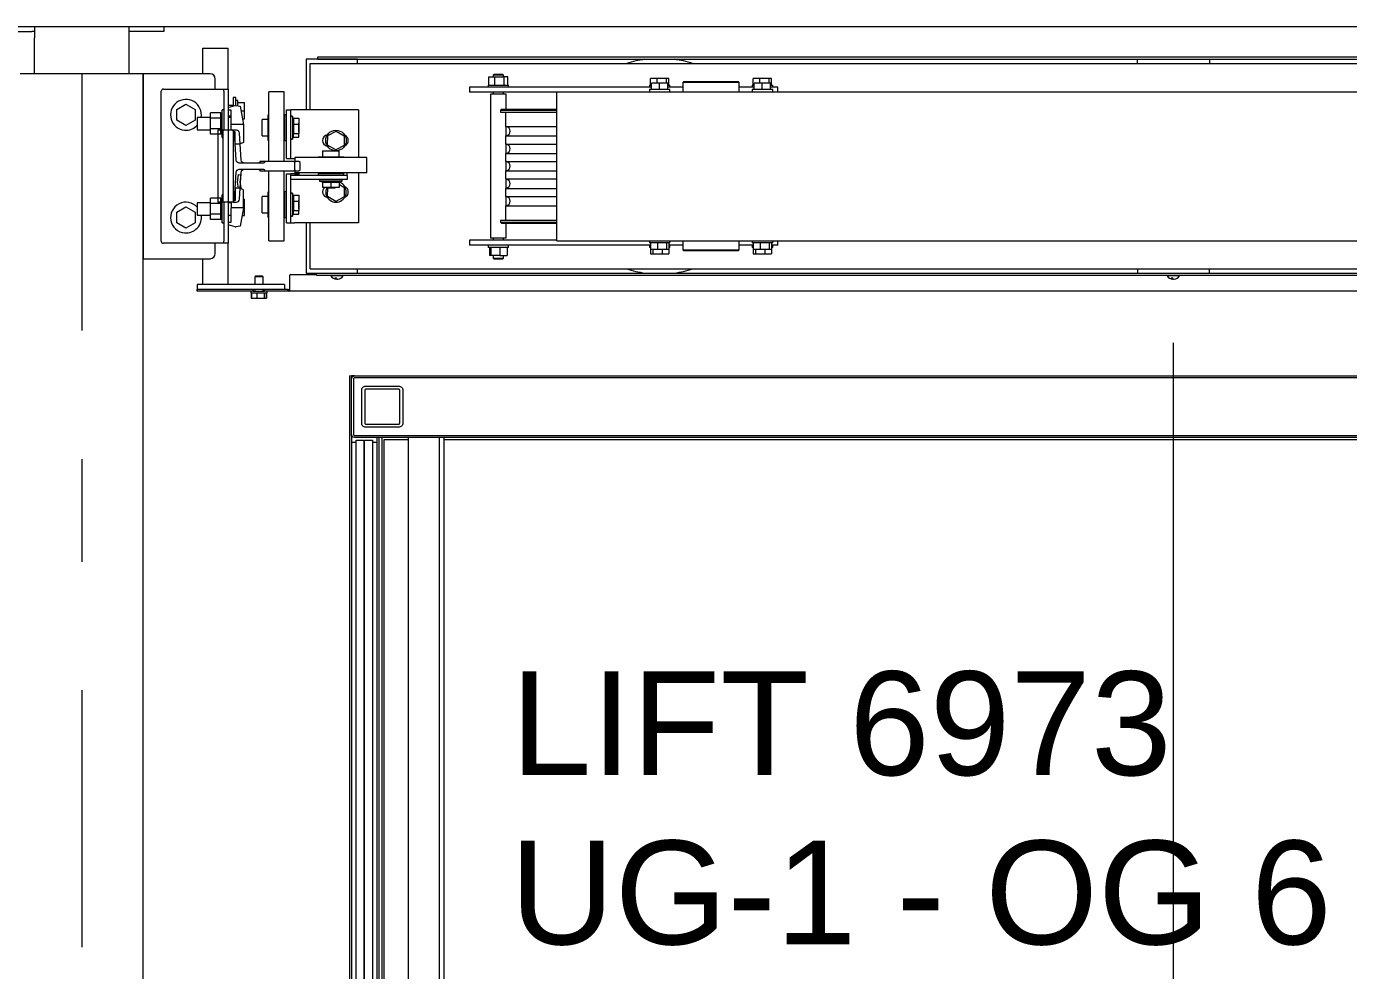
# Model space of a CAD drawing. Header units: millimetres. Extents: x -5 to 111, y -3 to 86.
# Drawn here: x 19.784 to 21.07, y 48.581 to 49.5 of the extents above; entities that cross this region are included whole.
import ezdxf

# ---------------------------------------------------------------- set-up
doc = ezdxf.new("R2010")
doc.units = ezdxf.units.MM
doc.linetypes.add('STRICHPUNKT2', pattern=[0.5, 0.25, -0.125, 0, -0.125])
for name, color, linetype, lineweight in [('A1------N-', 9, 'Continuous', 25), ('A1I6----E-', 3, 'Continuous', 25), ('A1Z21---E-', 210, 'Continuous', 18)]:
    doc.layers.add(name, color=color, linetype=linetype, lineweight=lineweight)
doc.styles.add('ARIAL', font='ARIAL.TTF')

# ---------------------------------------------------------------- blocks, each defined once
blk = doc.blocks.new('Gruppe-420')
at = {"layer": 'A1I6----E-', "linetype": 'Continuous', "lineweight": 9}
for p, q in [((-31.0404, 6.9514), (-31.0114, 6.9514)), ((-31.0089, 6.9514), (-31.0114, 6.9514)), ((-31.0089, 6.9564), (-31.0089, 6.9453)), ((-30.9169, 6.9564), (-30.9169, 6.9453)), ((-30.9144, 6.9514), (-30.9169, 6.9514)), ((-30.8854, 6.9514), (-30.9144, 6.9514)), ((-30.8829, 6.9514), (-30.8854, 6.9514)), ((-30.8829, 6.9564), (-30.8829, 6.9514)), ((-31.0089, 6.9104), (-31.0089, 6.9453)), ((-30.9169, 6.9453), (-30.9169, 6.9104)), ((-30.9029, 6.9104), (-31.0229, 6.9104)), ((-30.9029, 4.0869), (-30.9029, 6.9104))]:
    blk.add_line(p, q, dxfattribs=at)
at = {"layer": 'A1I6----E-', "linetype": 'STRICHPUNKT2', "lineweight": 9}
blk.add_line((-30.9629, 6.9104), (-30.9629, 4.0876), dxfattribs=at)
blk = doc.blocks.new('Gruppe-434')
at = {"layer": 'A1I6----E-', "lineweight": 9}
for p, q in [((-30.9029, 6.9104), (-30.9029, 6.7304)), ((-30.8379, 6.9104), (-30.9029, 6.9104)), ((-30.8329, 6.8954), (-30.8329, 6.9054)), ((-30.8854, 6.7474), (-30.8854, 6.8934)), ((-30.8834, 6.8954), (-30.8283, 6.8954)), ((-30.8283, 6.8954), (-30.8244, 6.8954)), ((-30.8244, 6.8934), (-30.8244, 6.8954)), ((-30.8244, 6.8954), (-30.8204, 6.8954)), ((-30.8244, 6.8934), (-30.8244, 6.8554)), ((-30.8204, 6.8954), (-30.8204, 6.8934)), ((-30.8204, 6.8934), (-30.8204, 6.8554)), ((-30.8704, 6.8756), (-30.8614, 6.8808)), ((-30.8704, 6.8652), (-30.8704, 6.8756)), ((-30.8614, 6.8808), (-30.8524, 6.8756)), ((-30.8524, 6.8756), (-30.8524, 6.8652)), ((-30.8275, 6.8723), (-30.8375, 6.8723)), ((-30.8375, 6.867), (-30.8375, 6.8723)), ((-30.8263, 6.8754), (-30.8275, 6.8681)), ((-30.8275, 6.867), (-30.8275, 6.8723)), ((-30.8244, 6.8754), (-30.8263, 6.8754)), ((-30.8263, 6.8484), (-30.8263, 6.8754)), ((-30.8204, 6.8774), (-30.8134, 6.8794)), ((-30.8174, 6.8749), (-30.8204, 6.8749)), ((-30.8174, 6.8609), (-30.8174, 6.8749)), ((-30.8134, 6.8794), (-30.8124, 6.8794)), ((-30.8124, 6.8794), (-30.8086, 6.8787)), ((-30.8086, 6.8787), (-30.8054, 6.8609)), ((-30.8614, 6.86), (-30.8704, 6.8652)), ((-30.8524, 6.8652), (-30.8614, 6.86)), ((-30.8375, 6.8679), (-30.8504, 6.8679)), ((-30.8504, 6.8679), (-30.8504, 6.8559)), ((-30.8275, 6.867), (-30.8375, 6.867)), ((-30.8375, 6.8566), (-30.8375, 6.867)), ((-30.8275, 6.8566), (-30.8275, 6.867)), ((-30.8174, 6.8679), (-30.8204, 6.8679)), ((-30.8054, 6.8609), (-30.8174, 6.8609)), ((-30.8174, 6.8554), (-30.8174, 6.8609)), ((-30.8054, 6.8609), (-30.8054, 6.8434)), ((-30.8504, 6.8559), (-30.8375, 6.8559)), ((-30.8275, 6.8566), (-30.8375, 6.8566)), ((-30.8375, 6.8515), (-30.8375, 6.8566)), ((-30.8275, 6.8515), (-30.8375, 6.8515)), ((-30.8275, 6.8515), (-30.8275, 6.8566)), ((-30.8275, 6.8557), (-30.8263, 6.8484)), ((-30.8263, 6.8484), (-30.8254, 6.8484)), ((-30.8254, 6.8554), (-30.8254, 6.7854)), ((-30.8154, 6.8554), (-30.8254, 6.8554)), ((-30.8204, 6.8559), (-30.8174, 6.8559)), ((-30.8054, 6.8434), (-30.8086, 6.8422)), ((-30.8054, 6.7974), (-30.8086, 6.7986)), ((-30.8054, 6.7799), (-30.8054, 6.7974)), ((-30.8375, 6.7849), (-30.8504, 6.7849)), ((-30.8504, 6.7849), (-30.8504, 6.7789)), ((-30.8275, 6.7893), (-30.8375, 6.7893)), ((-30.8375, 6.784), (-30.8375, 6.7893)), ((-30.8275, 6.784), (-30.8375, 6.784)), ((-30.8375, 6.7736), (-30.8375, 6.784)), ((-30.8263, 6.7924), (-30.8275, 6.7851)), ((-30.8275, 6.784), (-30.8275, 6.7893)), ((-30.8275, 6.7736), (-30.8275, 6.784)), ((-30.8254, 6.7924), (-30.8263, 6.7924)), ((-30.8263, 6.7654), (-30.8263, 6.7924)), ((-30.8154, 6.7854), (-30.8254, 6.7854)), ((-30.8244, 6.7854), (-30.8244, 6.7474)), ((-30.8204, 6.7854), (-30.8204, 6.7474)), ((-30.8174, 6.7849), (-30.8204, 6.7849)), ((-30.8174, 6.7854), (-30.8174, 6.7799)), ((-30.8704, 6.7756), (-30.8614, 6.7808)), ((-30.8704, 6.7652), (-30.8704, 6.7756)), ((-30.8614, 6.7808), (-30.8524, 6.7756)), ((-30.8524, 6.7756), (-30.8524, 6.7652)), ((-30.8504, 6.7789), (-30.8504, 6.7729)), ((-30.8504, 6.7729), (-30.8375, 6.7729)), ((-30.8275, 6.7736), (-30.8375, 6.7736)), ((-30.8375, 6.7685), (-30.8375, 6.7736)), ((-30.8275, 6.7685), (-30.8375, 6.7685)), ((-30.8275, 6.7685), (-30.8275, 6.7736)), ((-30.8275, 6.7727), (-30.8263, 6.7654)), ((-30.8204, 6.7729), (-30.8174, 6.7729)), ((-30.8174, 6.7659), (-30.8174, 6.7799)), ((-30.8054, 6.7799), (-30.8174, 6.7799)), ((-30.8054, 6.7799), (-30.8086, 6.7621)), ((-30.8614, 6.76), (-30.8704, 6.7652)), ((-30.8524, 6.7652), (-30.8614, 6.76)), ((-30.8263, 6.7654), (-30.8244, 6.7654)), ((-30.8204, 6.7659), (-30.8174, 6.7659)), ((-30.8134, 6.7614), (-30.8204, 6.7634)), ((-30.8134, 6.7614), (-30.8124, 6.7614)), ((-30.8086, 6.7621), (-30.8124, 6.7614)), ((-30.8283, 6.7454), (-30.8834, 6.7454)), ((-30.8329, 6.7354), (-30.8329, 6.7454)), ((-30.8244, 6.7454), (-30.8283, 6.7454)), ((-30.8244, 6.7454), (-30.8244, 6.7474)), ((-30.8204, 6.7454), (-30.8244, 6.7454)), ((-30.8204, 6.7474), (-30.8204, 6.7454)), ((-30.9029, 6.7304), (-30.8379, 6.7304))]:
    blk.add_line(p, q, dxfattribs=at)
at = {"layer": 'A1I6----E-', "lineweight": 9, "flags": 128}
blk.add_lwpolyline([(-30.8076, 6.8146, -0.396047), (-30.8046, 6.8174), (-30.7859, 6.8174, -0.414214), (-30.7844, 6.8159), (-30.7514, 6.8159), (-30.7504, 6.8169), (-30.7504, 6.8239), (-30.7514, 6.8249), (-30.7844, 6.8249, -0.414214), (-30.7859, 6.8234), (-30.8046, 6.8234, -0.396047), (-30.8076, 6.8262), (-30.8093, 6.8526, 0.396047), (-30.8123, 6.8554), (-30.8154, 6.8554), (-30.8154, 6.7854), (-30.8123, 6.7854, 0.396047), (-30.8093, 6.7882)], format="xyb", close=True, dxfattribs=at)
at = {"layer": 'A1I6----E-', "lineweight": 9}
for centre, radius, start, end in [((-30.8379, 6.9054), 0.005, 0, 90), ((-30.8834, 6.8934), 0.002, 90, 180), ((-30.8614, 6.8704), 0.015, 350.4059, 264.8037), ((-30.8614, 6.8704), 0.015, 264.8037, 317.1771), ((-30.8614, 6.7704), 0.015, 42.8229, 264.8037), ((-30.8614, 6.7704), 0.015, 264.8037, 9.5941), ((-30.8834, 6.7474), 0.002, 180, 270), ((-30.8379, 6.7354), 0.005, 270, 0)]:
    blk.add_arc(centre, radius, start, end, dxfattribs=at)
blk = doc.blocks.new('Gruppe-435')
at = {"layer": 'A1I6----E-', "lineweight": 9}
for p, q in [((-30.8454, 6.9354), (-30.8454, 6.9104)), ((-30.8454, 6.9354), (-30.8417, 6.9354)), ((-30.8417, 6.9354), (-30.8242, 6.9354)), ((-30.8242, 6.9354), (-30.8204, 6.9354)), ((-30.8204, 6.8954), (-30.8204, 6.9354)), ((-30.6944, 6.9244), (-30.7444, 6.9244)), ((-30.7444, 6.9244), (-30.7444, 6.8754)), ((-30.7334, 6.9264), (-30.7334, 6.9244)), ((-29.0674, 6.9264), (-30.7334, 6.9264)), ((-30.7334, 6.9244), (-29.0674, 6.9244)), ((-30.6944, 6.9204), (-30.6944, 6.9244)), ((-29.9354, 6.9204), (-29.9354, 6.9244)), ((-29.9354, 6.9244), (-29.8654, 6.9244)), ((-29.8654, 6.9244), (-29.8654, 6.9204)), ((-30.9029, 6.9104), (-30.9029, 6.7304)), ((-30.8379, 6.9104), (-30.9029, 6.9104)), ((-30.7404, 6.8754), (-30.7404, 6.9204)), ((-30.7404, 6.9204), (-29.0604, 6.9204)), ((-30.5614, 6.9099), (-30.5624, 6.9089)), ((-30.5614, 6.9099), (-30.5534, 6.9099)), ((-30.5524, 6.9089), (-30.5534, 6.9099)), ((-30.8329, 6.8954), (-30.8329, 6.9054)), ((-30.4085, 6.8974), (-30.5854, 6.8974)), ((-30.5854, 6.8974), (-30.5854, 6.8924)), ((-30.5674, 6.8994), (-30.5674, 6.8974)), ((-30.5674, 6.8994), (-30.5482, 6.8994)), ((-30.5666, 6.8994), (-30.5666, 6.9074)), ((-30.5666, 6.9074), (-30.5608, 6.9074)), ((-30.5624, 6.9089), (-30.5624, 6.9074)), ((-30.5524, 6.9089), (-30.5624, 6.9089)), ((-30.5608, 6.8994), (-30.5608, 6.9074)), ((-30.5608, 6.9074), (-30.5517, 6.9074)), ((-30.5524, 6.9074), (-30.5524, 6.9089)), ((-30.5517, 6.8994), (-30.5517, 6.9074)), ((-30.5483, 6.9074), (-30.5517, 6.9074)), ((-30.5483, 6.8994), (-30.5483, 6.9074)), ((-30.5482, 6.8994), (-30.5474, 6.8994)), ((-30.5474, 6.8974), (-30.5474, 6.8994)), ((-30.4104, 6.8994), (-30.4104, 6.8974)), ((-30.4104, 6.8994), (-30.4085, 6.8994)), ((-30.4094, 6.8994), (-30.4094, 6.9058)), ((-30.4029, 6.9058), (-30.4094, 6.9058)), ((-30.4085, 6.8949), (-30.4085, 6.9013)), ((-30.4006, 6.9013), (-30.4085, 6.9013)), ((-30.4029, 6.9013), (-30.4029, 6.9058)), ((-30.3939, 6.9058), (-30.4029, 6.9058)), ((-30.4006, 6.8949), (-30.4006, 6.9013)), ((-30.3925, 6.9013), (-30.4006, 6.9013)), ((-30.3939, 6.9013), (-30.3939, 6.9058)), ((-30.3915, 6.9058), (-30.3939, 6.9058)), ((-30.3925, 6.8949), (-30.3925, 6.9013)), ((-30.3924, 6.9013), (-30.3925, 6.9013)), ((-30.3924, 6.8949), (-30.3924, 6.9013)), ((-30.3924, 6.8994), (-30.3905, 6.8994)), ((-30.3779, 6.8974), (-30.3924, 6.8974)), ((-30.3915, 6.8994), (-30.3915, 6.9058)), ((-30.3905, 6.8994), (-30.3904, 6.8994)), ((-30.3904, 6.8974), (-30.3904, 6.8994)), ((-30.3769, 6.9029), (-30.3779, 6.9019)), ((-30.3779, 6.9019), (-30.3779, 6.8929)), ((-30.3229, 6.9019), (-30.3779, 6.9019)), ((-30.3769, 6.9029), (-30.3239, 6.9029)), ((-30.3229, 6.9019), (-30.3239, 6.9029)), ((-30.3229, 6.8929), (-30.3229, 6.9019)), ((-30.3085, 6.8974), (-30.3229, 6.8974)), ((-30.3104, 6.8994), (-30.3104, 6.8974)), ((-30.3104, 6.8994), (-30.3085, 6.8994)), ((-30.3094, 6.8994), (-30.3094, 6.9058)), ((-30.3029, 6.9058), (-30.3094, 6.9058)), ((-30.3085, 6.8949), (-30.3085, 6.9013)), ((-30.3006, 6.9013), (-30.3085, 6.9013)), ((-30.3029, 6.9013), (-30.3029, 6.9058)), ((-30.2939, 6.9058), (-30.3029, 6.9058)), ((-30.3006, 6.8949), (-30.3006, 6.9013)), ((-30.2925, 6.9013), (-30.3006, 6.9013)), ((-30.2939, 6.9013), (-30.2939, 6.9058)), ((-30.2915, 6.9058), (-30.2939, 6.9058)), ((-30.2925, 6.8949), (-30.2925, 6.9013)), ((-30.2924, 6.9013), (-30.2925, 6.9013)), ((-30.2924, 6.8949), (-30.2924, 6.9013)), ((-30.2924, 6.8994), (-30.2905, 6.8994)), ((-30.2854, 6.8974), (-30.2924, 6.8974)), ((-30.2915, 6.8994), (-30.2915, 6.9058)), ((-30.2905, 6.8994), (-30.2904, 6.8994)), ((-30.2904, 6.8974), (-30.2904, 6.8994)), ((-30.2854, 6.8929), (-30.2854, 6.8974)), ((-30.8854, 6.7474), (-30.8854, 6.8934)), ((-30.8834, 6.8954), (-30.8283, 6.8954)), ((-30.8283, 6.8954), (-30.8244, 6.8954)), ((-30.8244, 6.8934), (-30.8244, 6.8954)), ((-30.8244, 6.8954), (-30.8204, 6.8954)), ((-30.8244, 6.8934), (-30.8244, 6.8554)), ((-30.8204, 6.8954), (-30.8204, 6.8934)), ((-30.8204, 6.8934), (-30.8204, 6.8554)), ((-30.8154, 6.8874), (-30.8154, 6.8788)), ((-30.8129, 6.8874), (-30.8154, 6.8874)), ((-30.8129, 6.8794), (-30.8129, 6.8874)), ((-30.8109, 6.8844), (-30.8129, 6.8844)), ((-30.8109, 6.8791), (-30.8109, 6.8844)), ((-30.7659, 6.8929), (-30.7809, 6.8929)), ((-30.7809, 6.8249), (-30.7809, 6.8929)), ((-30.7659, 6.8249), (-30.7659, 6.8929)), ((-30.5004, 6.8924), (-30.5854, 6.8924)), ((-30.5649, 6.8904), (-30.5649, 6.7504)), ((-30.5645, 6.8904), (-30.5649, 6.8904)), ((-30.5499, 6.8904), (-30.5645, 6.8904)), ((-30.5624, 6.8924), (-30.5624, 6.8904)), ((-30.5524, 6.8904), (-30.5524, 6.8924)), ((-30.5499, 6.8759), (-30.5499, 6.8904)), ((-30.5004, 6.8883), (-30.5004, 6.8929)), ((-30.5004, 6.8929), (-29.3004, 6.8929)), ((-30.5004, 6.7524), (-30.5004, 6.8883)), ((-30.4104, 6.8949), (-30.4104, 6.8929)), ((-30.4052, 6.8949), (-30.4104, 6.8949)), ((-30.3904, 6.8949), (-30.4052, 6.8949)), ((-30.3904, 6.8929), (-30.3904, 6.8949)), ((-30.3104, 6.8949), (-30.3104, 6.8929)), ((-30.3052, 6.8949), (-30.3104, 6.8949)), ((-30.2904, 6.8949), (-30.3052, 6.8949)), ((-30.2904, 6.8929), (-30.2904, 6.8949)), ((-30.8704, 6.8756), (-30.8614, 6.8808)), ((-30.8704, 6.8652), (-30.8704, 6.8756)), ((-30.8614, 6.8808), (-30.8524, 6.8756)), ((-30.8524, 6.8756), (-30.8524, 6.8652)), ((-30.8275, 6.8723), (-30.8375, 6.8723)), ((-30.8375, 6.867), (-30.8375, 6.8723)), ((-30.8263, 6.8754), (-30.8275, 6.8681)), ((-30.8275, 6.867), (-30.8275, 6.8723)), ((-30.8244, 6.8754), (-30.8263, 6.8754)), ((-30.8263, 6.8554), (-30.8263, 6.8754)), ((-30.8154, 6.8794), (-30.8204, 6.8794)), ((-30.8204, 6.8774), (-30.8134, 6.8794)), ((-30.8174, 6.8749), (-30.8204, 6.8749)), ((-30.8174, 6.8609), (-30.8174, 6.8749)), ((-30.8134, 6.8794), (-30.8124, 6.8794)), ((-30.8124, 6.8794), (-30.8086, 6.8787)), ((-30.8109, 6.8824), (-30.8045, 6.8824)), ((-30.8086, 6.8787), (-30.8054, 6.8609)), ((-30.8078, 6.8744), (-30.8045, 6.8744)), ((-30.8045, 6.8744), (-30.8045, 6.8824)), ((-30.8045, 6.8664), (-30.8045, 6.8744)), ((-30.7634, 6.8754), (-30.7594, 6.8754)), ((-30.7634, 6.8279), (-30.7634, 6.8754)), ((-30.7594, 6.8279), (-30.7594, 6.8754)), ((-30.7558, 6.8754), (-30.7594, 6.8754)), ((-30.6934, 6.8754), (-30.7558, 6.8754)), ((-30.6934, 6.8754), (-30.6934, 6.8289)), ((-30.5544, 6.8759), (-30.5554, 6.8749)), ((-30.5554, 6.8749), (-30.5554, 6.8729)), ((-30.5554, 6.8749), (-30.5004, 6.8749)), ((-30.5554, 6.8729), (-30.5004, 6.8729)), ((-30.5544, 6.8759), (-30.5004, 6.8759)), ((-30.5504, 6.8729), (-30.5504, 6.859)), ((-30.8614, 6.86), (-30.8704, 6.8652)), ((-30.8524, 6.8652), (-30.8614, 6.86)), ((-30.8375, 6.8679), (-30.8504, 6.8679)), ((-30.8504, 6.8679), (-30.8504, 6.8559)), ((-30.8275, 6.867), (-30.8375, 6.867)), ((-30.8375, 6.8566), (-30.8375, 6.867)), ((-30.8275, 6.8566), (-30.8275, 6.867)), ((-30.8204, 6.8694), (-30.8174, 6.8694)), ((-30.8174, 6.8679), (-30.8204, 6.8679)), ((-30.8054, 6.8609), (-30.8174, 6.8609)), ((-30.8174, 6.8554), (-30.8174, 6.8609)), ((-30.8064, 6.8664), (-30.8045, 6.8664)), ((-30.8054, 6.8609), (-30.8054, 6.8434)), ((-30.7814, 6.8659), (-30.7874, 6.8659)), ((-30.7874, 6.8502), (-30.7874, 6.8659)), ((-30.7809, 6.8704), (-30.7814, 6.8704)), ((-30.7814, 6.8642), (-30.7814, 6.8704)), ((-30.7814, 6.8454), (-30.7814, 6.8642)), ((-30.7654, 6.8704), (-30.7659, 6.8704)), ((-30.7634, 6.8704), (-30.7654, 6.8704)), ((-30.7654, 6.8454), (-30.7654, 6.8704)), ((-30.7654, 6.8704), (-30.7654, 6.8454)), ((-30.7578, 6.869), (-30.7594, 6.869)), ((-30.7567, 6.863), (-30.7578, 6.869)), ((-30.7578, 6.869), (-30.7578, 6.8579)), ((-30.7567, 6.8671), (-30.7517, 6.8671)), ((-30.7567, 6.8671), (-30.7567, 6.8614)), ((-30.7567, 6.8614), (-30.7517, 6.8614)), ((-30.7567, 6.8614), (-30.7567, 6.8523)), ((-30.7517, 6.8671), (-30.7517, 6.8614)), ((-30.7514, 6.8621), (-30.7517, 6.8623)), ((-30.7517, 6.8614), (-30.7517, 6.8523)), ((-30.7514, 6.8537), (-30.7514, 6.8621)), ((-30.5504, 6.859), (-30.5497, 6.8588)), ((-30.5504, 6.859), (-30.5004, 6.859)), ((-30.5499, 6.8499), (-30.5499, 6.8589)), ((-30.8504, 6.8559), (-30.8375, 6.8559)), ((-30.8275, 6.8566), (-30.8375, 6.8566)), ((-30.8375, 6.8515), (-30.8375, 6.8566)), ((-30.8304, 6.8515), (-30.8375, 6.8515)), ((-30.8304, 6.8554), (-30.8304, 6.7854)), ((-30.8204, 6.8554), (-30.8304, 6.8554)), ((-30.8275, 6.8554), (-30.8275, 6.8566)), ((-30.8275, 6.8557), (-30.8275, 6.8554)), ((-30.8204, 6.8559), (-30.8174, 6.8559)), ((-30.8134, 6.8539), (-30.8147, 6.8539)), ((-30.8134, 6.8419), (-30.8134, 6.8539)), ((-30.7874, 6.8499), (-30.7874, 6.8502)), ((-30.7874, 6.8499), (-30.7814, 6.8499)), ((-30.7814, 6.8454), (-30.7809, 6.8454)), ((-30.7659, 6.8454), (-30.7654, 6.8454)), ((-30.7654, 6.8454), (-30.7634, 6.8454)), ((-30.7594, 6.8468), (-30.7578, 6.8468)), ((-30.7578, 6.8579), (-30.7578, 6.8468)), ((-30.7578, 6.8468), (-30.7567, 6.8528)), ((-30.7567, 6.8523), (-30.7517, 6.8523)), ((-30.7567, 6.8487), (-30.7567, 6.8523)), ((-30.7567, 6.8487), (-30.7517, 6.8487)), ((-30.7517, 6.8535), (-30.7514, 6.8537)), ((-30.7517, 6.8487), (-30.7517, 6.8523)), ((-30.7236, 6.841), (-30.7233, 6.8502)), ((-30.7233, 6.8502), (-30.7152, 6.8546)), ((-30.7152, 6.8546), (-30.7073, 6.8498)), ((-30.7073, 6.8498), (-30.7076, 6.8406)), ((-30.5497, 6.85), (-30.5504, 6.8498)), ((-30.5504, 6.8498), (-30.5504, 6.842)), ((-30.5504, 6.8498), (-30.5004, 6.8498)), ((-30.8094, 6.8419), (-30.8134, 6.8419)), ((-30.8054, 6.8434), (-30.8094, 6.8419)), ((-30.7284, 6.8354), (-30.7284, 6.8294)), ((-30.7284, 6.8354), (-30.7124, 6.8354)), ((-30.7157, 6.8362), (-30.7236, 6.841)), ((-30.7076, 6.8406), (-30.7157, 6.8362)), ((-30.7124, 6.8294), (-30.7124, 6.8354)), ((-30.5504, 6.842), (-30.5497, 6.8418)), ((-30.5504, 6.842), (-30.5004, 6.842)), ((-30.5497, 6.833), (-30.5504, 6.8328)), ((-30.5504, 6.8328), (-30.5504, 6.825)), ((-30.5504, 6.8328), (-30.5004, 6.8328)), ((-30.5499, 6.8329), (-30.5499, 6.8419)), ((-30.7634, 6.8279), (-30.7594, 6.8279)), ((-30.7594, 6.8279), (-30.7558, 6.8279)), ((-30.7554, 6.8279), (-30.7558, 6.8279)), ((-30.7554, 6.8289), (-30.7554, 6.8239)), ((-30.6854, 6.8289), (-30.7554, 6.8289)), ((-30.7329, 6.8294), (-30.7329, 6.8289)), ((-30.7329, 6.8294), (-30.7079, 6.8294)), ((-30.7079, 6.8289), (-30.7079, 6.8294)), ((-30.6854, 6.8139), (-30.6854, 6.8289)), ((-30.5504, 6.825), (-30.5497, 6.8248)), ((-30.5504, 6.825), (-30.5004, 6.825)), ((-30.5499, 6.8159), (-30.5499, 6.8249)), ((-30.8114, 6.8049), (-30.8104, 6.8124)), ((-30.8104, 6.8124), (-30.808, 6.8121)), ((-30.808, 6.8121), (-30.8089, 6.805)), ((-30.7809, 6.7479), (-30.7809, 6.8159)), ((-30.7659, 6.7479), (-30.7659, 6.8159)), ((-30.7634, 6.7654), (-30.7634, 6.8129)), ((-30.7634, 6.8129), (-30.7594, 6.8129)), ((-30.7594, 6.8114), (-30.7594, 6.8129)), ((-30.7558, 6.8129), (-30.7594, 6.8129)), ((-30.7594, 6.8074), (-30.7594, 6.8114)), ((-30.7239, 6.8114), (-30.7594, 6.8114)), ((-30.7044, 6.8074), (-30.7594, 6.8074)), ((-30.7594, 6.7654), (-30.7594, 6.8074)), ((-30.7558, 6.8129), (-30.7514, 6.8129)), ((-30.7554, 6.8169), (-30.7554, 6.8139)), ((-30.7554, 6.8139), (-30.7554, 6.8129)), ((-30.6854, 6.8139), (-30.7554, 6.8139)), ((-30.7514, 6.8139), (-30.7514, 6.8114)), ((-30.7329, 6.8139), (-30.7329, 6.8114)), ((-30.7252, 6.8134), (-30.7329, 6.8134)), ((-30.7329, 6.8134), (-30.7079, 6.8134)), ((-30.7316, 6.8074), (-30.7316, 6.8058)), ((-30.7079, 6.8134), (-30.7252, 6.8134)), ((-30.7169, 6.8114), (-30.7252, 6.8114)), ((-30.7044, 6.8114), (-30.7169, 6.8114)), ((-30.7093, 6.8058), (-30.7093, 6.8074)), ((-30.7079, 6.8134), (-30.7079, 6.8139)), ((-30.7079, 6.8114), (-30.7079, 6.8134)), ((-30.7044, 6.8114), (-30.7044, 6.8139)), ((-30.7044, 6.8114), (-30.7044, 6.8074)), ((-30.6934, 6.8139), (-30.6934, 6.7654)), ((-30.5497, 6.816), (-30.5504, 6.8158)), ((-30.5504, 6.8158), (-30.5504, 6.808)), ((-30.5504, 6.8158), (-30.5004, 6.8158)), ((-30.5504, 6.808), (-30.5497, 6.8078)), ((-30.5504, 6.808), (-30.5004, 6.808)), ((-30.5499, 6.7989), (-30.5499, 6.8079)), ((-30.8134, 6.7989), (-30.8134, 6.7869)), ((-30.8094, 6.7989), (-30.8134, 6.7989)), ((-30.8103, 6.7989), (-30.8114, 6.8049)), ((-30.8054, 6.7974), (-30.8094, 6.7989)), ((-30.8089, 6.805), (-30.8076, 6.7982)), ((-30.8054, 6.7799), (-30.8054, 6.7974)), ((-30.7809, 6.7954), (-30.7814, 6.7954)), ((-30.7814, 6.7704), (-30.7814, 6.7954)), ((-30.7654, 6.7954), (-30.7659, 6.7954)), ((-30.7634, 6.7954), (-30.7654, 6.7954)), ((-30.7654, 6.7704), (-30.7654, 6.7954)), ((-30.7654, 6.7954), (-30.7654, 6.7704)), ((-30.7578, 6.794), (-30.7594, 6.794)), ((-30.7567, 6.788), (-30.7578, 6.794)), ((-30.7578, 6.794), (-30.7578, 6.7829)), ((-30.7316, 6.8058), (-30.7255, 6.8046)), ((-30.7093, 6.8058), (-30.7316, 6.8058)), ((-30.7284, 6.8046), (-30.7284, 6.7996)), ((-30.7204, 6.8046), (-30.7284, 6.8046)), ((-30.7204, 6.7996), (-30.7284, 6.7996)), ((-30.7249, 6.7996), (-30.7246, 6.7994)), ((-30.7246, 6.7994), (-30.7163, 6.7994)), ((-30.7236, 6.791), (-30.7233, 6.7994)), ((-30.7204, 6.8046), (-30.7204, 6.7996)), ((-30.7124, 6.8046), (-30.7204, 6.8046)), ((-30.7124, 6.7996), (-30.7204, 6.7996)), ((-30.7163, 6.7994), (-30.716, 6.7996)), ((-30.7153, 6.8046), (-30.7093, 6.8058)), ((-30.7124, 6.8046), (-30.7124, 6.7996)), ((-30.7124, 6.8029), (-30.7073, 6.7998)), ((-30.7073, 6.7998), (-30.7076, 6.7906)), ((-30.5497, 6.799), (-30.5504, 6.7988)), ((-30.5504, 6.7988), (-30.5504, 6.791)), ((-30.5504, 6.7988), (-30.5004, 6.7988)), ((-30.8375, 6.7849), (-30.8504, 6.7849)), ((-30.8504, 6.7849), (-30.8504, 6.7789)), ((-30.8304, 6.7893), (-30.8375, 6.7893)), ((-30.8375, 6.784), (-30.8375, 6.7893)), ((-30.8275, 6.784), (-30.8375, 6.784)), ((-30.8375, 6.7736), (-30.8375, 6.784)), ((-30.8204, 6.7854), (-30.8304, 6.7854)), ((-30.8275, 6.7854), (-30.8275, 6.7851)), ((-30.8275, 6.784), (-30.8275, 6.7854)), ((-30.8275, 6.7736), (-30.8275, 6.784)), ((-30.8263, 6.7654), (-30.8263, 6.7854)), ((-30.8244, 6.7854), (-30.8244, 6.7474)), ((-30.8204, 6.7854), (-30.8204, 6.7474)), ((-30.8174, 6.7849), (-30.8204, 6.7849)), ((-30.8174, 6.7854), (-30.8174, 6.7799)), ((-30.8134, 6.7869), (-30.8147, 6.7869)), ((-30.8141, 6.7916), (-30.8134, 6.792)), ((-30.8054, 6.7884), (-30.8045, 6.7884)), ((-30.8045, 6.7804), (-30.8045, 6.7884)), ((-30.7814, 6.7909), (-30.7874, 6.7909)), ((-30.7874, 6.7749), (-30.7874, 6.7909)), ((-30.7578, 6.7829), (-30.7578, 6.7718)), ((-30.7567, 6.7921), (-30.7517, 6.7921)), ((-30.7567, 6.7921), (-30.7567, 6.7864)), ((-30.7567, 6.7864), (-30.7517, 6.7864)), ((-30.7567, 6.7864), (-30.7567, 6.7773)), ((-30.7517, 6.7921), (-30.7517, 6.7864)), ((-30.7514, 6.7871), (-30.7517, 6.7873)), ((-30.7517, 6.7864), (-30.7517, 6.7773)), ((-30.7514, 6.7787), (-30.7514, 6.7871)), ((-30.7157, 6.7862), (-30.7236, 6.791)), ((-30.7076, 6.7906), (-30.7157, 6.7862)), ((-30.5504, 6.791), (-30.5497, 6.7908)), ((-30.5504, 6.791), (-30.5004, 6.791)), ((-30.5497, 6.782), (-30.5504, 6.7818)), ((-30.5504, 6.7818), (-30.5504, 6.7679)), ((-30.5504, 6.7818), (-30.5004, 6.7818)), ((-30.5499, 6.7819), (-30.5499, 6.7909)), ((-30.8704, 6.7756), (-30.8614, 6.7808)), ((-30.8704, 6.7652), (-30.8704, 6.7756)), ((-30.8614, 6.7808), (-30.8524, 6.7756)), ((-30.8524, 6.7756), (-30.8524, 6.7652)), ((-30.8504, 6.7789), (-30.8504, 6.7729)), ((-30.8504, 6.7729), (-30.8375, 6.7729)), ((-30.8275, 6.7736), (-30.8375, 6.7736)), ((-30.8375, 6.7685), (-30.8375, 6.7736)), ((-30.8275, 6.7685), (-30.8375, 6.7685)), ((-30.8275, 6.7685), (-30.8275, 6.7736)), ((-30.8275, 6.7727), (-30.8263, 6.7654)), ((-30.8204, 6.7729), (-30.8174, 6.7729)), ((-30.8174, 6.7659), (-30.8174, 6.7799)), ((-30.8054, 6.7799), (-30.8174, 6.7799)), ((-30.8054, 6.7799), (-30.8086, 6.7621)), ((-30.8068, 6.7724), (-30.8045, 6.7724)), ((-30.8054, 6.7804), (-30.8045, 6.7804)), ((-30.8045, 6.7724), (-30.8045, 6.7804)), ((-30.7874, 6.7749), (-30.7814, 6.7749)), ((-30.7814, 6.7704), (-30.7809, 6.7704)), ((-30.7659, 6.7704), (-30.7654, 6.7704)), ((-30.7654, 6.7704), (-30.7634, 6.7704)), ((-30.7594, 6.7718), (-30.7578, 6.7718)), ((-30.7578, 6.7718), (-30.7567, 6.7778)), ((-30.7567, 6.7773), (-30.7517, 6.7773)), ((-30.7567, 6.7737), (-30.7567, 6.7773)), ((-30.7567, 6.7737), (-30.7517, 6.7737)), ((-30.7517, 6.7785), (-30.7514, 6.7787)), ((-30.7517, 6.7737), (-30.7517, 6.7773)), ((-30.8614, 6.76), (-30.8704, 6.7652)), ((-30.8524, 6.7652), (-30.8614, 6.76)), ((-30.8263, 6.7654), (-30.8244, 6.7654)), ((-30.8204, 6.7659), (-30.8174, 6.7659)), ((-30.8134, 6.7614), (-30.8204, 6.7634)), ((-30.8134, 6.7614), (-30.8124, 6.7614)), ((-30.8086, 6.7621), (-30.8124, 6.7614)), ((-30.7634, 6.7654), (-30.7594, 6.7654)), ((-30.7594, 6.7654), (-30.7558, 6.7654)), ((-30.6934, 6.7654), (-30.7558, 6.7654)), ((-30.7444, 6.7654), (-30.7444, 6.7164)), ((-30.7404, 6.7204), (-30.7404, 6.7654)), ((-30.5554, 6.7679), (-30.5554, 6.7659)), ((-30.5554, 6.7679), (-30.5004, 6.7679)), ((-30.5554, 6.7659), (-30.5544, 6.7649)), ((-30.5554, 6.7659), (-30.5004, 6.7659)), ((-30.5544, 6.7649), (-30.5004, 6.7649)), ((-30.5499, 6.7504), (-30.5499, 6.7649)), ((-30.8283, 6.7454), (-30.8834, 6.7454)), ((-30.8329, 6.7354), (-30.8329, 6.7454)), ((-30.8244, 6.7454), (-30.8283, 6.7454)), ((-30.8244, 6.7454), (-30.8244, 6.7474)), ((-30.8204, 6.7454), (-30.8244, 6.7454)), ((-30.8204, 6.7474), (-30.8204, 6.7454)), ((-30.8204, 6.7054), (-30.8204, 6.7454)), ((-30.7809, 6.7479), (-30.7659, 6.7479)), ((-30.5004, 6.7484), (-30.5854, 6.7484)), ((-30.5854, 6.7484), (-30.5854, 6.7434)), ((-30.4093, 6.7434), (-30.5854, 6.7434)), ((-30.5674, 6.7434), (-30.5674, 6.7414)), ((-30.5645, 6.7504), (-30.5649, 6.7504)), ((-30.5499, 6.7504), (-30.5645, 6.7504)), ((-30.5624, 6.7504), (-30.5624, 6.7484)), ((-30.5524, 6.7484), (-30.5524, 6.7504)), ((-30.5474, 6.7414), (-30.5474, 6.7434)), ((-30.5004, 6.7479), (-30.5004, 6.7524)), ((-30.5004, 6.7479), (-29.3004, 6.7479)), ((-30.4104, 6.7479), (-30.4104, 6.7459)), ((-30.4104, 6.7459), (-30.4104, 6.7459)), ((-30.3904, 6.7459), (-30.4104, 6.7459)), ((-30.4104, 6.7434), (-30.4104, 6.7414)), ((-30.4093, 6.7459), (-30.4093, 6.7395)), ((-30.4026, 6.7459), (-30.4026, 6.7395)), ((-30.3938, 6.7459), (-30.3938, 6.7395)), ((-30.3916, 6.7459), (-30.3916, 6.7395)), ((-30.3779, 6.7434), (-30.3916, 6.7434)), ((-30.3904, 6.7459), (-30.3904, 6.7479)), ((-30.3904, 6.7414), (-30.3904, 6.7434)), ((-30.3779, 6.7479), (-30.3779, 6.7389)), ((-30.3229, 6.7389), (-30.3229, 6.7479)), ((-30.3093, 6.7434), (-30.3229, 6.7434)), ((-30.3104, 6.7479), (-30.3104, 6.7459)), ((-30.3104, 6.7459), (-30.3104, 6.7459)), ((-30.2904, 6.7459), (-30.3104, 6.7459)), ((-30.3104, 6.7434), (-30.3104, 6.7414)), ((-30.3093, 6.7459), (-30.3093, 6.7395)), ((-30.3026, 6.7459), (-30.3026, 6.7395)), ((-30.2938, 6.7459), (-30.2938, 6.7395)), ((-30.2916, 6.7459), (-30.2916, 6.7395)), ((-30.2854, 6.7434), (-30.2916, 6.7434)), ((-30.2904, 6.7459), (-30.2904, 6.7479)), ((-30.2904, 6.7414), (-30.2904, 6.7434)), ((-30.2854, 6.7434), (-30.2854, 6.7479)), ((-30.9029, 6.7304), (-30.8379, 6.7304)), ((-30.8454, 6.7304), (-30.8454, 6.7054)), ((-30.5474, 6.7414), (-30.5674, 6.7414)), ((-30.566, 6.7414), (-30.566, 6.7334)), ((-30.5647, 6.7334), (-30.566, 6.7334)), ((-30.5647, 6.7414), (-30.5647, 6.7334)), ((-30.5561, 6.7334), (-30.5647, 6.7334)), ((-30.5624, 6.7334), (-30.5624, 6.7309)), ((-30.5624, 6.7309), (-30.5614, 6.7299)), ((-30.5624, 6.7309), (-30.5524, 6.7309)), ((-30.5534, 6.7299), (-30.5614, 6.7299)), ((-30.5561, 6.7414), (-30.5561, 6.7334)), ((-30.5561, 6.7334), (-30.5489, 6.7334)), ((-30.5534, 6.7299), (-30.5524, 6.7309)), ((-30.5524, 6.7309), (-30.5524, 6.7334)), ((-30.5489, 6.7414), (-30.5489, 6.7334)), ((-30.4104, 6.7414), (-30.4104, 6.7414)), ((-30.4094, 6.7414), (-30.4104, 6.7414)), ((-30.4094, 6.7414), (-30.4094, 6.735)), ((-30.4094, 6.735), (-30.407, 6.735)), ((-30.4093, 6.7395), (-30.4026, 6.7395)), ((-30.407, 6.7395), (-30.407, 6.735)), ((-30.407, 6.735), (-30.398, 6.735)), ((-30.4026, 6.7395), (-30.3938, 6.7395)), ((-30.398, 6.7395), (-30.398, 6.735)), ((-30.398, 6.735), (-30.3915, 6.735)), ((-30.3938, 6.7395), (-30.3916, 6.7395)), ((-30.3915, 6.7414), (-30.3915, 6.735)), ((-30.3904, 6.7414), (-30.3915, 6.7414)), ((-30.3779, 6.7389), (-30.3769, 6.7379)), ((-30.3779, 6.7389), (-30.3229, 6.7389)), ((-30.3239, 6.7379), (-30.3769, 6.7379)), ((-30.3239, 6.7379), (-30.3229, 6.7389)), ((-30.3104, 6.7414), (-30.3104, 6.7414)), ((-30.3094, 6.7414), (-30.3104, 6.7414)), ((-30.3094, 6.7414), (-30.3094, 6.735)), ((-30.3094, 6.735), (-30.307, 6.735)), ((-30.3093, 6.7395), (-30.3026, 6.7395)), ((-30.307, 6.7395), (-30.307, 6.735)), ((-30.307, 6.735), (-30.298, 6.735)), ((-30.3026, 6.7395), (-30.2938, 6.7395)), ((-30.298, 6.7395), (-30.298, 6.735)), ((-30.298, 6.735), (-30.2915, 6.735)), ((-30.2938, 6.7395), (-30.2916, 6.7395)), ((-30.2915, 6.7414), (-30.2915, 6.735)), ((-30.2904, 6.7414), (-30.2915, 6.7414)), ((-30.7404, 6.7204), (-29.0604, 6.7204)), ((-30.6944, 6.7164), (-30.6944, 6.7204)), ((-29.9354, 6.7204), (-29.9354, 6.7164)), ((-29.8654, 6.7164), (-29.8654, 6.7204)), ((-30.7654, 6.7054), (-30.8504, 6.7054)), ((-30.8504, 6.7054), (-30.8504, 6.7004)), ((-30.7938, 6.7133), (-30.7944, 6.7126)), ((-30.7944, 6.7126), (-30.7944, 6.7054)), ((-30.7894, 6.7126), (-30.7944, 6.7126)), ((-30.7896, 6.7133), (-30.7938, 6.7133)), ((-30.7871, 6.7133), (-30.7896, 6.7133)), ((-30.7864, 6.7126), (-30.7894, 6.7126)), ((-30.7864, 6.7126), (-30.7871, 6.7133)), ((-30.7864, 6.7054), (-30.7864, 6.7126)), ((-30.7654, 6.7054), (-30.7654, 6.7004)), ((-30.7604, 6.7022), (-30.7604, 6.7142)), ((-30.7597, 6.7149), (-30.7344, 6.7149)), ((-30.7444, 6.7164), (-30.6944, 6.7164)), ((-30.7344, 6.7144), (-30.7344, 6.7164)), ((-30.7344, 6.7164), (-29.0664, 6.7164)), ((-30.7344, 6.7144), (-29.0664, 6.7144)), ((-30.7204, 6.7144), (-30.7204, 6.7137)), ((-30.7164, 6.7137), (-30.7204, 6.7137)), ((-30.7165, 6.7119), (-30.7153, 6.7119)), ((-30.7084, 6.7137), (-30.7164, 6.7137)), ((-30.7084, 6.7137), (-30.7084, 6.7144)), ((-29.9354, 6.7164), (-29.8654, 6.7164)), ((-29.9064, 6.7144), (-29.9064, 6.7137)), ((-29.9024, 6.7137), (-29.9064, 6.7137)), ((-29.9025, 6.7119), (-29.9013, 6.7119)), ((-29.8944, 6.7137), (-29.9024, 6.7137)), ((-29.8944, 6.7137), (-29.8944, 6.7144)), ((-30.7654, 6.7004), (-30.8504, 6.7004)), ((-30.8504, 6.6989), (-30.8504, 6.7004)), ((-30.8504, 6.7004), (-30.8497, 6.7004)), ((-30.8497, 6.6989), (-30.8504, 6.6989)), ((-30.7966, 6.7004), (-30.8497, 6.7004)), ((-30.7966, 6.6989), (-30.8497, 6.6989)), ((-30.7984, 6.6989), (-30.7984, 6.6973)), ((-30.7984, 6.6973), (-30.7824, 6.6973)), ((-30.7979, 6.6973), (-30.7979, 6.692)), ((-30.7979, 6.692), (-30.7977, 6.692)), ((-30.7977, 6.6973), (-30.7977, 6.692)), ((-30.7977, 6.692), (-30.7924, 6.692)), ((-30.7966, 6.7004), (-30.7959, 6.7004)), ((-30.7959, 6.6989), (-30.7966, 6.6989)), ((-30.7959, 6.7004), (-30.7959, 6.6989)), ((-30.7959, 6.6989), (-30.7849, 6.6989)), ((-30.7944, 6.7004), (-30.7944, 6.6989)), ((-30.7924, 6.6973), (-30.7924, 6.692)), ((-30.7924, 6.692), (-30.7852, 6.692)), ((-30.7864, 6.6989), (-30.7864, 6.7004)), ((-30.7852, 6.6973), (-30.7852, 6.692)), ((-30.7852, 6.692), (-30.7832, 6.692)), ((-30.7849, 6.6989), (-30.7849, 6.7004)), ((-30.7849, 6.7004), (-30.7842, 6.7004)), ((-30.7842, 6.6989), (-30.7849, 6.6989)), ((-30.7626, 6.7004), (-30.7842, 6.7004)), ((-30.7626, 6.6989), (-30.7842, 6.6989)), ((-30.7832, 6.6973), (-30.7832, 6.692)), ((-30.7832, 6.692), (-30.7829, 6.692)), ((-30.7829, 6.6973), (-30.7829, 6.692)), ((-30.7824, 6.6973), (-30.7824, 6.6989)), ((-30.7626, 6.7004), (-30.7619, 6.7004)), ((-30.7619, 6.6989), (-30.7626, 6.6989)), ((-30.7619, 6.7004), (-30.7619, 6.6989)), ((-30.7619, 6.7004), (-30.7612, 6.7004)), ((-30.7612, 6.6989), (-30.7619, 6.6989)), ((-30.7611, 6.7004), (-30.7612, 6.7004)), ((-30.7612, 6.6989), (-30.7611, 6.6989)), ((-30.7611, 6.7004), (-30.7604, 6.7004)), ((-30.7604, 6.6989), (-30.7611, 6.6989)), ((-30.7604, 6.6989), (-30.7604, 6.7022)), ((-29.0404, 6.6989), (-30.7604, 6.6989))]:
    blk.add_line(p, q, dxfattribs=at)
at = {"layer": 'A1I6----E-', "lineweight": 9, "flags": 128}
blk.add_lwpolyline([(-30.8126, 6.8146, -0.396047), (-30.8096, 6.8174), (-30.7909, 6.8174, -0.414214), (-30.7894, 6.8159), (-30.7564, 6.8159), (-30.7554, 6.8169), (-30.7554, 6.8239), (-30.7564, 6.8249), (-30.7894, 6.8249, -0.414214), (-30.7909, 6.8234), (-30.8096, 6.8234, -0.396047), (-30.8126, 6.8262), (-30.8143, 6.8526, 0.396047), (-30.8173, 6.8554), (-30.8204, 6.8554), (-30.8204, 6.7854), (-30.8173, 6.7854, 0.396047), (-30.8143, 6.7882)], format="xyb", close=True, dxfattribs=at)
at = {"layer": 'A1I6----E-', "lineweight": 9}
for points in [[(-30.7144, 6.7107), (-30.7147, 6.7105), (-30.7151, 6.7104), (-30.7154, 6.7105), (-30.7158, 6.7108), (-30.7162, 6.7113), (-30.7165, 6.7119)], [(-30.7153, 6.7119), (-30.7149, 6.7113), (-30.7146, 6.7108), (-30.7142, 6.7105), (-30.7138, 6.7104), (-30.7138, 6.7104)], [(-29.9004, 6.7107), (-29.9007, 6.7105), (-29.9011, 6.7104), (-29.9014, 6.7105), (-29.9018, 6.7108), (-29.9022, 6.7113), (-29.9025, 6.7119)], [(-29.9013, 6.7119), (-29.9009, 6.7113), (-29.9006, 6.7108), (-29.9002, 6.7105), (-29.8998, 6.7104), (-29.8998, 6.7104)]]:
    blk.add_lwpolyline(points, dxfattribs=at)
blk.add_circle((-30.7154, 6.8454), 0.01, dxfattribs=at)
for centre, radius, start, end in [((-30.4004, 6.8204), 0.105, 97.9139, 107.7528), ((-30.4004, 6.8204), 0.105, 72.2472, 82.0861), ((-30.8379, 6.9054), 0.005, 0, 90), ((-30.8834, 6.8934), 0.002, 90, 180), ((-30.8614, 6.8704), 0.015, 350.4059, 264.8037), ((-30.8614, 6.8704), 0.015, 264.8037, 317.1771), ((-30.5504, 6.8544), 0.0045, 280, 80), ((-30.7229, 6.8454), 0.0055, 99.418, 260.582), ((-30.7089, 6.8454), 0.0055, 292.6199, 67.3801), ((-30.5504, 6.8374), 0.0045, 280, 80), ((-30.5504, 6.8204), 0.0045, 280, 80), ((-30.5504, 6.8034), 0.0045, 280, 80), ((-30.7229, 6.7954), 0.0055, 129.4006, 260.582), ((-30.7154, 6.7954), 0.01, 156.4218, 296.0557), ((-30.7154, 6.7954), 0.01, 296.0557, 75.7185), ((-30.7089, 6.7954), 0.0055, 292.6198, 67.3802), ((-30.8614, 6.7704), 0.015, 42.8229, 264.8037), ((-30.5504, 6.7864), 0.0045, 280, 80), ((-30.8614, 6.7704), 0.015, 264.8037, 9.5941), ((-30.8834, 6.7474), 0.002, 180, 270), ((-30.8379, 6.7354), 0.005, 270, 0), ((-30.4004, 6.8204), 0.105, 252.2472, 262.0861), ((-30.4004, 6.8204), 0.105, 277.9139, 287.7528), ((-30.7597, 6.7142), 0.0007, 90, 180), ((-30.7144, 6.7175), 0.00712, 212.5881, 264.4517), ((-30.7144, 6.7175), 0.00712, 275.5483, 327.4119), ((-29.9004, 6.7175), 0.00712, 212.5881, 264.4517), ((-29.9004, 6.7175), 0.00712, 275.5483, 327.4119)]:
    blk.add_arc(centre, radius, start, end, dxfattribs=at)
blk = doc.blocks.new('Gruppe-437')
at = {"layer": 'A1I6----E-', "lineweight": 9}
for p, q in [((-30.7024, 6.6164), (-30.7024, 5.6214)), ((-30.7024, 6.6164), (-30.7004, 6.6164)), ((-30.6974, 6.6164), (-30.7004, 6.6164)), ((-30.7004, 6.6164), (-30.7004, 6.6134)), ((-30.7004, 6.5594), (-30.7004, 5.6214)), ((-30.6974, 6.5514), (-30.7004, 6.5514)), ((-30.6959, 6.5514), (-30.6974, 6.5514)), ((-30.6784, 6.5514), (-30.6799, 6.5514)), ((-30.6754, 6.5514), (-30.6784, 6.5514)), ((-30.6754, 5.6214), (-30.6754, 6.5564)), ((-30.6734, 5.6211), (-30.6734, 6.5564))]:
    blk.add_line(p, q, dxfattribs=at)
for points in [[(-30.6959, 6.5539), (-30.6882, 6.5539), (-30.6882, 5.6239), (-30.6959, 5.6239)], [(-30.6799, 6.5539), (-30.6799, 5.6239), (-30.6877, 5.6239), (-30.6877, 6.5539)]]:
    blk.add_lwpolyline(points, close=True, dxfattribs=at)
blk = doc.blocks.new('Gruppe-439')
at = {"layer": 'A1I6----E-', "lineweight": 9}
for p, q in [((-30.6704, 5.6168), (-30.6704, 6.5564)), ((-30.6684, 6.5544), (-30.6449, 6.5544)), ((-30.6684, 5.6114), (-30.6684, 6.5544)), ((-30.6104, 6.5544), (-29.1859, 6.5544))]:
    blk.add_line(p, q, dxfattribs=at)
blk = doc.blocks.new('Gruppe-440')
at = {"layer": 'A1I6----E-', "lineweight": 9}
for p, q in [((-30.6449, 5.6113), (-30.6449, 6.5564)), ((-30.6149, 6.5564), (-30.6149, 5.5814)), ((-30.6104, 6.5564), (-30.6104, 4.2814))]:
    blk.add_line(p, q, dxfattribs=at)
blk = doc.blocks.new('Gruppe-443')
at = {"layer": 'A1I6----E-', "lineweight": 9, "flags": 128}
for points in [[(-29.1004, 6.5594, -0.414214), (-29.1034, 6.5564), (-30.6974, 6.5564, -0.414214), (-30.7004, 6.5594), (-30.7004, 6.6134, -0.414214), (-30.6974, 6.6164), (-29.1034, 6.6164, -0.414214), (-29.1004, 6.6134)], [(-30.6984, 6.5594, 0.414214), (-30.6974, 6.5584), (-29.1034, 6.5584, 0.414214), (-29.1024, 6.5594), (-29.1024, 6.6134, 0.414214), (-29.1034, 6.6144), (-30.6974, 6.6144, 0.414214), (-30.6984, 6.6134), (-30.6984, 6.5594)], [(-30.6504, 6.5704, -0.414214), (-30.6544, 6.5664), (-30.6864, 6.5664, -0.414214), (-30.6904, 6.5704), (-30.6904, 6.6024, -0.414214), (-30.6864, 6.6064), (-30.6544, 6.6064, -0.414214), (-30.6504, 6.6024)], [(-30.6534, 6.6024, 0.414214), (-30.6544, 6.6034), (-30.6864, 6.6034, 0.414214), (-30.6874, 6.6024), (-30.6874, 6.5704, 0.414214), (-30.6864, 6.5694), (-30.6544, 6.5694, 0.414214), (-30.6534, 6.5704), (-30.6534, 6.6024)]]:
    blk.add_lwpolyline(points, format="xyb", close=True, dxfattribs=at)
at = {"layer": 'A1I6----E-'}
for name in ['Gruppe-437', 'Gruppe-440', 'Gruppe-439']:
    blk.add_blockref(name, (0, 0), dxfattribs=at)
blk = doc.blocks.new('2011.DM.04.062V', base_point=(15.483, 49.5))
at = {"layer": 'A1Z21---E-'}
blk.add_lwpolyline([(15.483, 49.5), (22.05, 49.5), (22.05, 46.54), (15.483, 46.54)], close=True, dxfattribs=at)
at = {"layer": 'A1Z21---E-', "style": 'ARIAL', "flags": 1}
blk.add_attdef('C_NUMBER', (15.483, 49.5), '', height=10, dxfattribs=at)

msp = doc.modelspace()

# ---------------------------------------------------------------- linework, layer by layer
at = {"layer": 'A1I6----E-', "lineweight": 9}
msp.add_line((20.9, 46.5182), (20.9, 49.1922), dxfattribs=at)

# ---------------------------------------------------------------- block references
at = {"layer": 'A1I6----E-'}
for name in ['Gruppe-420', 'Gruppe-435', 'Gruppe-434', 'Gruppe-443']:
    msp.add_blockref(name, (50.8004, 42.5436), dxfattribs=at)
at = {"layer": 'A1Z21---E-'}
msp.add_blockref('2011.DM.04.062V', (15.483, 49.5), dxfattribs=at)

# ---------------------------------------------------------------- texts
at = {"layer": 'A1------N-', "style": 'ARIAL'}
for s, height, p in [('LIFT 6973', 0.10102, (20.2551, 48.7714)), ('UG-1 - OG 6', 0.101016, (20.2543, 48.6067))]:
    msp.add_text(s, height=height, rotation=360, dxfattribs=at).set_placement(p)

doc.saveas('drawing.dxf')
